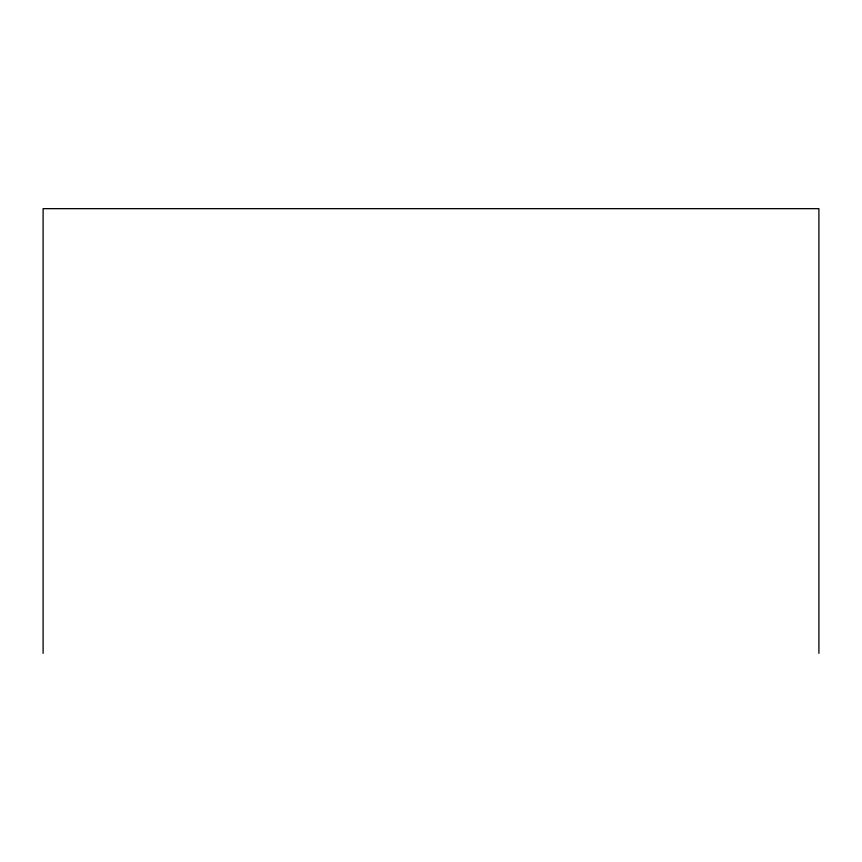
<?xml version="1.0" encoding="UTF-8"?>
<svg xmlns="http://www.w3.org/2000/svg" width="862" height="862" viewBox="0 0 862 862"><rect width="100%" height="100%" fill="white"/><g stroke="black" fill="none" stroke-linecap="round" stroke-linejoin="round"><path stroke-width="1.29" d="M818.9 653.342L818.9 208.658L43.1 208.658L43.1 653.342"/></g></svg>
